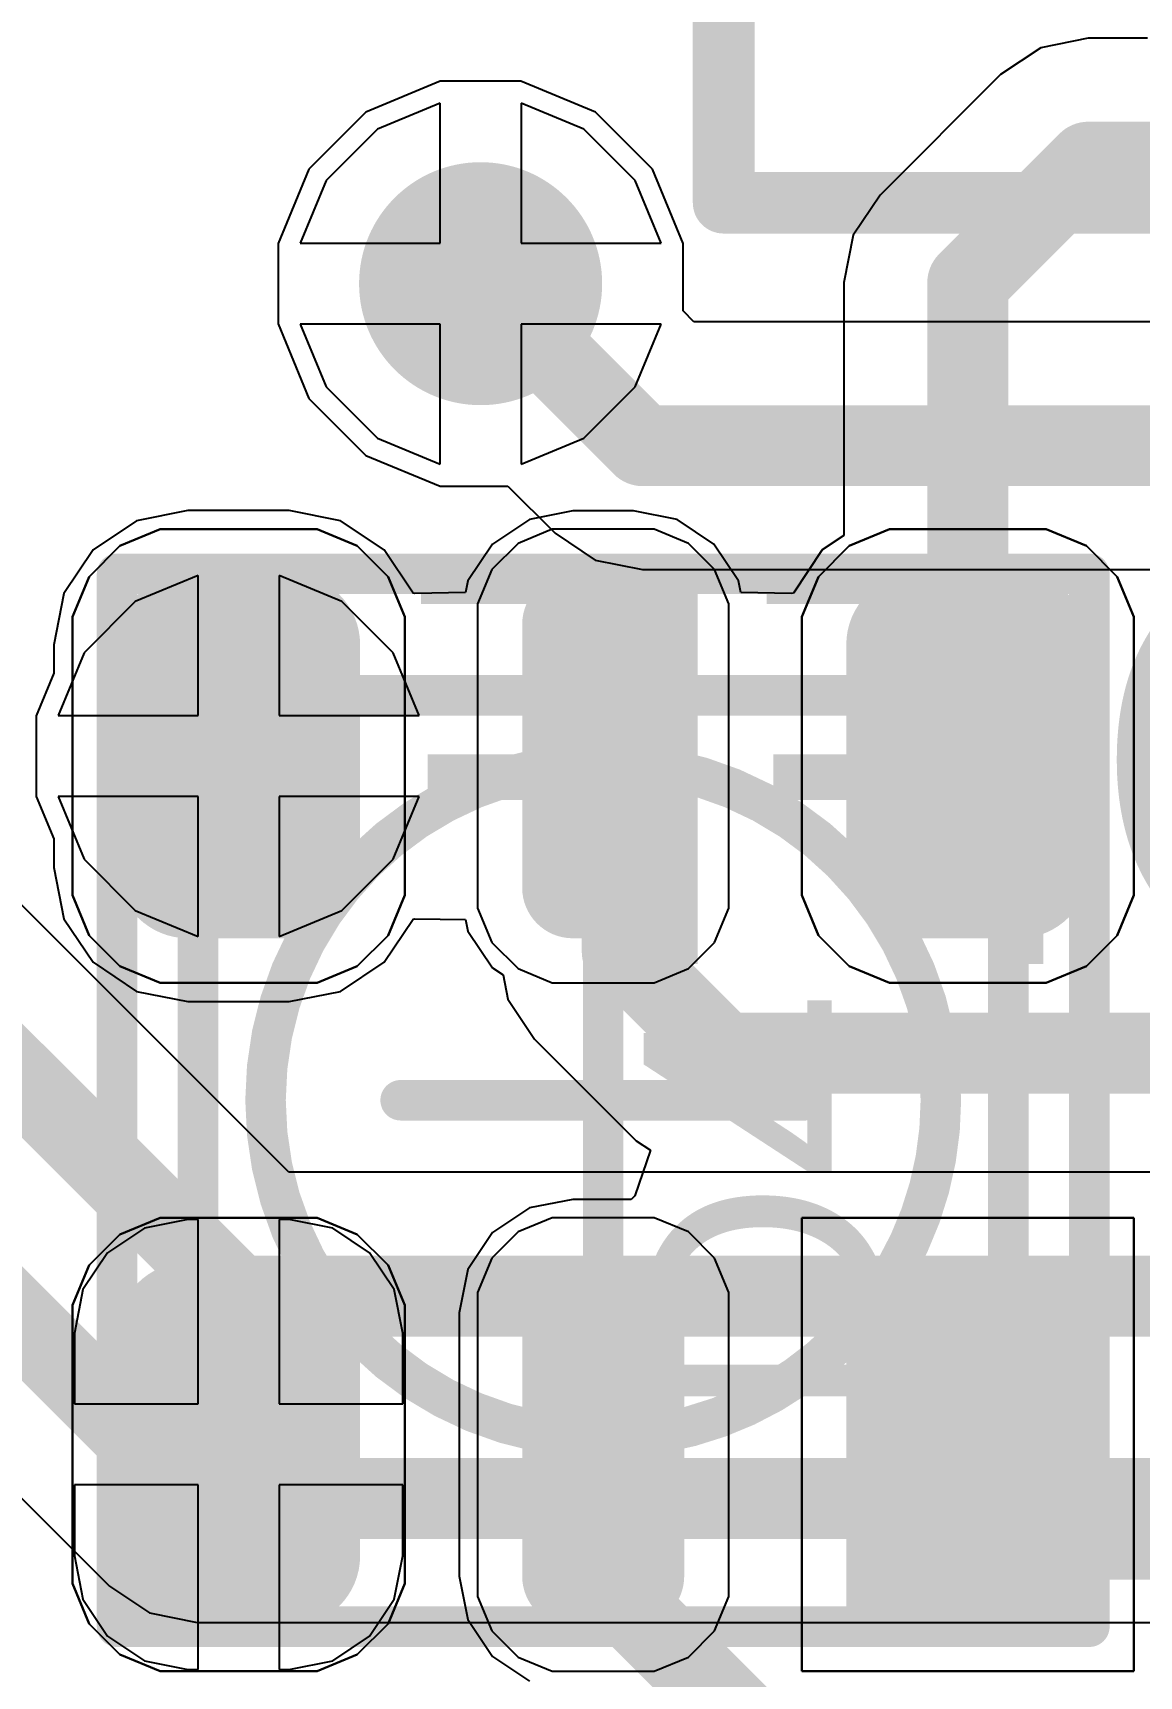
# Model space of a CAD drawing. Header units: inches. Extents: x -30 to 118, y 20 to 51.
# Drawn here: x 24.895 to 27.625, y 28.161 to 32.219 of the extents above; entities that cross this region are included whole.
import ezdxf

# ---------------------------------------------------------------- set-up
doc = ezdxf.new("R2010")
doc.units = ezdxf.units.IN
for name, color, linetype in [('Bottom Layer', 5, 'Continuous'), ('Bottom Overlay', 54, 'Continuous'), ('Mechanical 1', 6, 'Continuous'), ('Top Component Outline', 56, 'Continuous'), ('Top Courtyard', 56, 'Continuous'), ('Top Layer', 1, 'Continuous'), ('Top Overlay', 2, 'Continuous'), ('Top Paste', 8, 'Continuous'), ('Top Solder', 216, 'Continuous'), ('Via Holes', 16, 'Continuous')]:
    doc.layers.add(name, color=color, linetype=linetype)
doc.styles.add('Arial', font='', dxfattribs={"height": 0.2})
doc.styles.get('Arial').set_extended_font_data('Arial')

# ---------------------------------------------------------------- blocks, each defined once
blk = doc.blocks.new('APA_RGB_LED_2020_543')
at = {"layer": 'Top Layer'}
h = blk.add_hatch(color=1, dxfattribs=at)
edge = h.paths.add_edge_path()
edge.add_arc((-1.125, 1.025), 0.125, 90, 180)
edge.add_line((-1.25, 1.025), (-1.25, 0.775))
edge.add_arc((-1.125, 0.775), 0.125, 180, 270)
edge.add_line((-1.125, 0.65), (-0.575, 0.65))
edge.add_arc((-0.575, 0.775), 0.125, 270, 360)
edge.add_line((-0.45, 0.775), (-0.45, 1.025))
edge.add_arc((-0.575, 1.025), 0.125, 0, 90)
edge.add_line((-0.575, 1.15), (-1.125, 1.15))
h = blk.add_hatch(color=1, dxfattribs=at)
edge = h.paths.add_edge_path()
edge.add_arc((0.575, 1.025), 0.125, 90, 180)
edge.add_line((0.45, 1.025), (0.45, 0.775))
edge.add_arc((0.575, 0.775), 0.125, 180, 270)
edge.add_line((0.575, 0.65), (1.125, 0.65))
edge.add_arc((1.125, 0.775), 0.125, 270, 360)
edge.add_line((1.25, 0.775), (1.25, 1.025))
edge.add_arc((1.125, 1.025), 0.125, 0, 90)
edge.add_line((1.125, 1.15), (0.575, 1.15))
h = blk.add_hatch(color=1, dxfattribs=at)
edge = h.paths.add_edge_path()
edge.add_arc((-1.175, 0.075), 0.075, 90, 180)
edge.add_line((-1.25, 0.075), (-1.25, -0.075))
edge.add_arc((-1.175, -0.075), 0.075, 180, 270)
edge.add_line((-1.175, -0.15), (-0.525, -0.15))
edge.add_arc((-0.525, -0.075), 0.075, 270, 360)
edge.add_line((-0.45, -0.075), (-0.45, 0.075))
edge.add_arc((-0.525, 0.075), 0.075, 0, 90)
edge.add_line((-0.525, 0.15), (-1.175, 0.15))
h = blk.add_hatch(color=1, dxfattribs=at)
edge = h.paths.add_edge_path()
edge.add_arc((0.525, 0.075), 0.075, 90, 180)
edge.add_line((0.45, 0.075), (0.45, -0.075))
edge.add_arc((0.525, -0.075), 0.075, 180, 270)
edge.add_line((0.525, -0.15), (1.175, -0.15))
edge.add_arc((1.175, -0.075), 0.075, 270, 360)
edge.add_line((1.25, -0.075), (1.25, 0.075))
edge.add_arc((1.175, 0.075), 0.075, 0, 90)
edge.add_line((1.175, 0.15), (0.525, 0.15))
blk.add_hatch(color=1, dxfattribs=at).paths.add_polyline_path([(-1.25, -0.65), (-0.45, -0.65), (-0.45, -1.15), (-1.25, -1.15)])
h = blk.add_hatch(color=1, dxfattribs=at)
edge = h.paths.add_edge_path()
edge.add_arc((0.575, -0.775), 0.125, 90, 180)
edge.add_line((0.45, -0.775), (0.45, -1.025))
edge.add_arc((0.575, -1.025), 0.125, 180, 270)
edge.add_line((0.575, -1.15), (1.125, -1.15))
edge.add_arc((1.125, -1.025), 0.125, 270, 360)
edge.add_line((1.25, -1.025), (1.25, -0.775))
edge.add_arc((1.125, -0.775), 0.125, 0, 90)
edge.add_line((1.125, -0.65), (0.575, -0.65))
at = {"layer": 'Top Paste'}
h = blk.add_hatch(color=8, dxfattribs=at)
edge = h.paths.add_edge_path()
edge.add_arc((-1.125, 1.025), 0.125, 90, 180)
edge.add_line((-1.25, 1.025), (-1.25, 0.775))
edge.add_arc((-1.125, 0.775), 0.125, 180, 270)
edge.add_line((-1.125, 0.65), (-0.575, 0.65))
edge.add_arc((-0.575, 0.775), 0.125, 270, 360)
edge.add_line((-0.45, 0.775), (-0.45, 1.025))
edge.add_arc((-0.575, 1.025), 0.125, 0, 90)
edge.add_line((-0.575, 1.15), (-1.125, 1.15))
h = blk.add_hatch(color=8, dxfattribs=at)
edge = h.paths.add_edge_path()
edge.add_arc((0.575, 1.025), 0.125, 90, 180)
edge.add_line((0.45, 1.025), (0.45, 0.775))
edge.add_arc((0.575, 0.775), 0.125, 180, 270)
edge.add_line((0.575, 0.65), (1.125, 0.65))
edge.add_arc((1.125, 0.775), 0.125, 270, 360)
edge.add_line((1.25, 0.775), (1.25, 1.025))
edge.add_arc((1.125, 1.025), 0.125, 0, 90)
edge.add_line((1.125, 1.15), (0.575, 1.15))
h = blk.add_hatch(color=8, dxfattribs=at)
edge = h.paths.add_edge_path()
edge.add_arc((-1.175, 0.075), 0.075, 90, 180)
edge.add_line((-1.25, 0.075), (-1.25, -0.075))
edge.add_arc((-1.175, -0.075), 0.075, 180, 270)
edge.add_line((-1.175, -0.15), (-0.525, -0.15))
edge.add_arc((-0.525, -0.075), 0.075, 270, 360)
edge.add_line((-0.45, -0.075), (-0.45, 0.075))
edge.add_arc((-0.525, 0.075), 0.075, 0, 90)
edge.add_line((-0.525, 0.15), (-1.175, 0.15))
h = blk.add_hatch(color=8, dxfattribs=at)
edge = h.paths.add_edge_path()
edge.add_arc((0.525, 0.075), 0.075, 90, 180)
edge.add_line((0.45, 0.075), (0.45, -0.075))
edge.add_arc((0.525, -0.075), 0.075, 180, 270)
edge.add_line((0.525, -0.15), (1.175, -0.15))
edge.add_arc((1.175, -0.075), 0.075, 270, 360)
edge.add_line((1.25, -0.075), (1.25, 0.075))
edge.add_arc((1.175, 0.075), 0.075, 0, 90)
edge.add_line((1.175, 0.15), (0.525, 0.15))
blk.add_hatch(color=8, dxfattribs=at).paths.add_polyline_path([(-1.25, -0.65), (-0.45, -0.65), (-0.45, -1.15), (-1.25, -1.15)])
h = blk.add_hatch(color=8, dxfattribs=at)
edge = h.paths.add_edge_path()
edge.add_arc((0.575, -0.775), 0.125, 90, 180)
edge.add_line((0.45, -0.775), (0.45, -1.025))
edge.add_arc((0.575, -1.025), 0.125, 180, 270)
edge.add_line((0.575, -1.15), (1.125, -1.15))
edge.add_arc((1.125, -1.025), 0.125, 270, 360)
edge.add_line((1.25, -1.025), (1.25, -0.775))
edge.add_arc((1.125, -0.775), 0.125, 0, 90)
edge.add_line((1.125, -0.65), (0.575, -0.65))
at = {"layer": 'Top Solder'}
h = blk.add_hatch(color=216, dxfattribs=at)
edge = h.paths.add_edge_path()
edge.add_arc((-1.125, 1.025), 0.175, 90, 180)
edge.add_line((-1.3, 1.025), (-1.3, 0.775))
edge.add_arc((-1.125, 0.775), 0.175, 180, 270)
edge.add_line((-1.125, 0.6), (-0.575, 0.6))
edge.add_arc((-0.575, 0.775), 0.175, 270, 360)
edge.add_line((-0.4, 0.775), (-0.4, 1.025))
edge.add_arc((-0.575, 1.025), 0.175, 0, 90)
edge.add_line((-0.575, 1.2), (-1.125, 1.2))
h = blk.add_hatch(color=216, dxfattribs=at)
edge = h.paths.add_edge_path()
edge.add_arc((0.575, 1.025), 0.175, 90, 180)
edge.add_line((0.4, 1.025), (0.4, 0.775))
edge.add_arc((0.575, 0.775), 0.175, 180, 270)
edge.add_line((0.575, 0.6), (1.125, 0.6))
edge.add_arc((1.125, 0.775), 0.175, 270, 360)
edge.add_line((1.3, 0.775), (1.3, 1.025))
edge.add_arc((1.125, 1.025), 0.175, 0, 90)
edge.add_line((1.125, 1.2), (0.575, 1.2))
h = blk.add_hatch(color=216, dxfattribs=at)
edge = h.paths.add_edge_path()
edge.add_arc((-1.175, 0.075), 0.125, 90, 180)
edge.add_line((-1.3, 0.075), (-1.3, -0.075))
edge.add_arc((-1.175, -0.075), 0.125, 180, 270)
edge.add_line((-1.175, -0.2), (-0.525, -0.2))
edge.add_arc((-0.525, -0.075), 0.125, 270, 360)
edge.add_line((-0.4, -0.075), (-0.4, 0.075))
edge.add_arc((-0.525, 0.075), 0.125, 0, 90)
edge.add_line((-0.525, 0.2), (-1.175, 0.2))
h = blk.add_hatch(color=216, dxfattribs=at)
edge = h.paths.add_edge_path()
edge.add_arc((0.525, 0.075), 0.125, 90, 180)
edge.add_line((0.4, 0.075), (0.4, -0.075))
edge.add_arc((0.525, -0.075), 0.125, 180, 270)
edge.add_line((0.525, -0.2), (1.175, -0.2))
edge.add_arc((1.175, -0.075), 0.125, 270, 360)
edge.add_line((1.3, -0.075), (1.3, 0.075))
edge.add_arc((1.175, 0.075), 0.125, 0, 90)
edge.add_line((1.175, 0.2), (0.525, 0.2))
blk.add_hatch(color=216, dxfattribs=at).paths.add_polyline_path([(-1.3, -0.6), (-0.4, -0.6), (-0.4, -1.2), (-1.3, -1.2)])
h = blk.add_hatch(color=216, dxfattribs=at)
edge = h.paths.add_edge_path()
edge.add_arc((0.575, -0.775), 0.175, 90, 180)
edge.add_line((0.4, -0.775), (0.4, -1.025))
edge.add_arc((0.575, -1.025), 0.175, 180, 270)
edge.add_line((0.575, -1.2), (1.125, -1.2))
edge.add_arc((1.125, -1.025), 0.175, 270, 360)
edge.add_line((1.3, -1.025), (1.3, -0.775))
edge.add_arc((1.125, -0.775), 0.175, 0, 90)
edge.add_line((1.125, -0.6), (0.575, -0.6))
at = {"layer": 'Top Component Outline'}
for points in [[(-1, 1, 0.1, 0.1, 0), (-1, -1, 0.1, 0.1, 0)], [(-1, 1, 0.1, 0.1, 0), (1, 1, 0.1, 0.1, 0)], [(1, 1, 0.1, 0.1, 0), (1, -1, 0.1, 0.1, 0)], [(-1, -1, 0.1, 0.1, 0), (1, -1, 0.1, 0.1, 0)]]:
    blk.add_lwpolyline(points, format="xyseb", dxfattribs=at)
for points in [[(-1.025, 1, 0.05, 0.05, 1), (-0.975, 1, 0.05, 0.05, 1)], [(-1.025, 1, 0.05, 0.05, 1), (-0.975, 1, 0.05, 0.05, 1)], [(0.975, 1, 0.05, 0.05, 1), (1.025, 1, 0.05, 0.05, 1)], [(0.975, 1, 0.05, 0.05, 1), (1.025, 1, 0.05, 0.05, 1)], [(-1.025, -1, 0.05, 0.05, 1), (-0.975, -1, 0.05, 0.05, 1)], [(-1.025, -1, 0.05, 0.05, 1), (-0.975, -1, 0.05, 0.05, 1)], [(0.975, -1, 0.05, 0.05, 1), (1.025, -1, 0.05, 0.05, 1)], [(0.975, -1, 0.05, 0.05, 1), (1.025, -1, 0.05, 0.05, 1)]]:
    blk.add_lwpolyline(points, format="xyseb", close=True, dxfattribs=at)
at = {"layer": 'Top Courtyard'}
for points in [[(-1.3, 1.2, 0.1, 0.1, 0), (1.3, 1.2, 0.1, 0.1, 0)], [(-1.3, 1.2, 0.1, 0.1, 0), (-1.3, -1.2, 0.1, 0.1, 0)], [(1.3, 1.2, 0.1, 0.1, 0), (1.3, -1.2, 0.1, 0.1, 0)], [(0, 0.5, 0.1, 0.1, 0), (0, -0.5, 0.1, 0.1, 0)], [(-0.5, 0, 0.1, 0.1, 0), (0.5, 0, 0.1, 0.1, 0)], [(-1.3, -1.2, 0.1, 0.1, 0), (1.3, -1.2, 0.1, 0.1, 0)]]:
    blk.add_lwpolyline(points, format="xyseb", dxfattribs=at)
for points in [[(-1.325, 1.2, 0.05, 0.05, 1), (-1.275, 1.2, 0.05, 0.05, 1)], [(-1.325, 1.2, 0.05, 0.05, 1), (-1.275, 1.2, 0.05, 0.05, 1)], [(1.275, 1.2, 0.05, 0.05, 1), (1.325, 1.2, 0.05, 0.05, 1)], [(1.275, 1.2, 0.05, 0.05, 1), (1.325, 1.2, 0.05, 0.05, 1)], [(-0.025, 0.5, 0.05, 0.05, 1), (0.025, 0.5, 0.05, 0.05, 1)], [(-0.525, 0, 0.05, 0.05, 1), (-0.475, 0, 0.05, 0.05, 1)], [(0.475, 0, 0.05, 0.05, 1), (0.525, 0, 0.05, 0.05, 1)], [(-0.025, -0.5, 0.05, 0.05, 1), (0.025, -0.5, 0.05, 0.05, 1)], [(-1.325, -1.2, 0.05, 0.05, 1), (-1.275, -1.2, 0.05, 0.05, 1)], [(-1.325, -1.2, 0.05, 0.05, 1), (-1.275, -1.2, 0.05, 0.05, 1)], [(1.275, -1.2, 0.05, 0.05, 1), (1.325, -1.2, 0.05, 0.05, 1)], [(1.275, -1.2, 0.05, 0.05, 1), (1.325, -1.2, 0.05, 0.05, 1)]]:
    blk.add_lwpolyline(points, format="xyseb", close=True, dxfattribs=at)
at = {"layer": 'Top Overlay'}
for p, q in [((-1.2929, 1.2689), (-1.1937, 1.31)), ((-1.1937, 1.31), (-1.14, 1.31)), ((-1.14, 1.31), (-1.14, 1.31)), ((-1.14, 1.31), (-0.56, 1.31)), ((-0.56, 1.31), (-0.5063, 1.31)), ((-0.5063, 1.31), (-0.4071, 1.2689)), ((0.4071, 1.2689), (0.5063, 1.31)), ((0.5063, 1.31), (0.56, 1.31)), ((0.56, 1.31), (0.56, 1.31)), ((0.56, 1.31), (1.14, 1.31)), ((1.14, 1.31), (1.1937, 1.31)), ((1.1937, 1.31), (1.2929, 1.2689)), ((-1.3689, 1.1929), (-1.2929, 1.2689)), ((-0.4071, 1.2689), (-0.3311, 1.1929)), ((0.3311, 1.1929), (0.4071, 1.2689)), ((1.2929, 1.2689), (1.3689, 1.1929)), ((-1.41, 1.0937), (-1.3689, 1.1929)), ((-0.3311, 1.1929), (-0.29, 1.0937)), ((0.29, 1.0937), (0.3311, 1.1929)), ((1.3689, 1.1929), (1.41, 1.0937)), ((-1.41, 1.04), (-1.41, 1.0937)), ((-0.29, 1.0937), (-0.29, 1.04)), ((0.29, 1.04), (0.29, 1.0937)), ((1.41, 1.0937), (1.41, 1.04)), ((-1.41, 0.76), (-1.41, 1.04)), ((-0.29, 1.04), (-0.29, 1.04)), ((-0.29, 1.04), (-0.29, 0.76)), ((0.29, 0.76), (0.29, 1.04)), ((1.41, 1.04), (1.41, 1.04)), ((1.41, 1.04), (1.41, 0.76)), ((-1.41, 0.76), (-1.41, 0.76)), ((-1.41, 0.7063), (-1.41, 0.76)), ((-0.29, 0.76), (-0.29, 0.7063)), ((0.29, 0.76), (0.29, 0.76)), ((0.29, 0.7063), (0.29, 0.76)), ((1.41, 0.76), (1.41, 0.7063)), ((-1.3689, 0.6071), (-1.41, 0.7063)), ((-0.29, 0.7063), (-0.3311, 0.6071)), ((0.3311, 0.6071), (0.29, 0.7063)), ((1.41, 0.7063), (1.3689, 0.6071)), ((-1.2929, 0.5311), (-1.3689, 0.6071)), ((-0.3311, 0.6071), (-0.4071, 0.5311)), ((0.4071, 0.5311), (0.3311, 0.6071)), ((1.3689, 0.6071), (1.2929, 0.5311)), ((-1.1937, 0.49), (-1.2929, 0.5311)), ((-0.4071, 0.5311), (-0.5063, 0.49)), ((0.5063, 0.49), (0.4071, 0.5311)), ((1.2929, 0.5311), (1.1937, 0.49)), ((-1.14, 0.49), (-1.1937, 0.49)), ((-0.56, 0.49), (-1.14, 0.49)), ((-0.5063, 0.49), (-0.56, 0.49)), ((-0.56, 0.49), (-0.56, 0.49)), ((0.56, 0.49), (0.5063, 0.49)), ((1.14, 0.49), (0.56, 0.49)), ((1.1937, 0.49), (1.14, 0.49)), ((1.14, 0.49), (1.14, 0.49)), ((-1.2258, 0.31), (-1.3103, 0.275)), ((-1.18, 0.31), (-1.2258, 0.31)), ((-0.52, 0.31), (-1.18, 0.31)), ((-0.4743, 0.31), (-0.52, 0.31)), ((-0.52, 0.31), (-0.52, 0.31)), ((-0.3897, 0.275), (-0.4743, 0.31)), ((0.4742, 0.31), (0.3897, 0.275)), ((0.52, 0.31), (0.4742, 0.31)), ((1.18, 0.31), (0.52, 0.31)), ((1.2258, 0.31), (1.18, 0.31)), ((1.18, 0.31), (1.18, 0.31)), ((1.3103, 0.275), (1.2258, 0.31)), ((-1.3103, 0.275), (-1.375, 0.2103)), ((-0.325, 0.2103), (-0.3897, 0.275)), ((0.3897, 0.275), (0.325, 0.2103)), ((1.375, 0.2103), (1.3103, 0.275)), ((-1.375, 0.2103), (-1.41, 0.1258)), ((-0.29, 0.1258), (-0.325, 0.2103)), ((0.325, 0.2103), (0.29, 0.1258)), ((1.41, 0.1258), (1.375, 0.2103)), ((-1.41, 0.1258), (-1.41, 0.08)), ((-0.29, 0.08), (-0.29, 0.1258)), ((0.29, 0.1258), (0.29, 0.08)), ((1.41, 0.08), (1.41, 0.1258)), ((-1.41, 0.08), (-1.41, -0.08)), ((-1.41, 0.08), (-1.41, 0.08)), ((-0.29, -0.08), (-0.29, 0.08)), ((0.29, 0.08), (0.29, -0.08)), ((0.29, 0.08), (0.29, 0.08)), ((1.41, -0.08), (1.41, 0.08)), ((-1.41, -0.08), (-1.41, -0.1257)), ((-0.29, -0.1257), (-0.29, -0.08)), ((-0.29, -0.08), (-0.29, -0.08)), ((0.29, -0.08), (0.29, -0.1257)), ((1.41, -0.1257), (1.41, -0.08)), ((1.41, -0.08), (1.41, -0.08)), ((-1.41, -0.1257), (-1.375, -0.2103)), ((-0.325, -0.2103), (-0.29, -0.1257)), ((0.29, -0.1257), (0.325, -0.2103)), ((1.375, -0.2103), (1.41, -0.1257)), ((-1.375, -0.2103), (-1.3103, -0.275)), ((-0.3897, -0.275), (-0.325, -0.2103)), ((0.325, -0.2103), (0.3897, -0.275)), ((1.3103, -0.275), (1.375, -0.2103)), ((-1.3103, -0.275), (-1.2258, -0.31)), ((-0.4743, -0.31), (-0.3897, -0.275)), ((0.3897, -0.275), (0.4742, -0.31)), ((1.2258, -0.31), (1.3103, -0.275)), ((-1.2258, -0.31), (-1.18, -0.31)), ((-1.18, -0.31), (-1.18, -0.31)), ((-1.18, -0.31), (-0.52, -0.31)), ((-0.52, -0.31), (-0.4743, -0.31)), ((0.4742, -0.31), (0.52, -0.31)), ((0.52, -0.31), (0.52, -0.31)), ((0.52, -0.31), (1.18, -0.31)), ((1.18, -0.31), (1.2258, -0.31)), ((-1.41, -1.31), (-1.41, -0.49)), ((-1.41, -0.49), (-0.29, -0.49)), ((-0.29, -0.49), (-0.29, -1.31)), ((0.4071, -0.5311), (0.5063, -0.49)), ((0.5063, -0.49), (0.56, -0.49)), ((0.56, -0.49), (0.56, -0.49)), ((0.56, -0.49), (1.14, -0.49)), ((1.14, -0.49), (1.1937, -0.49)), ((1.1937, -0.49), (1.2929, -0.5311)), ((0.3311, -0.6071), (0.4071, -0.5311)), ((1.2929, -0.5311), (1.3689, -0.6071)), ((0.29, -0.7063), (0.3311, -0.6071)), ((1.3689, -0.6071), (1.41, -0.7063)), ((0.29, -0.76), (0.29, -0.7063)), ((1.41, -0.7063), (1.41, -0.76)), ((0.29, -1.04), (0.29, -0.76)), ((1.41, -0.76), (1.41, -0.76)), ((1.41, -0.76), (1.41, -1.04)), ((0.29, -1.04), (0.29, -1.04)), ((0.29, -1.0937), (0.29, -1.04)), ((1.41, -1.04), (1.41, -1.0937)), ((0.3311, -1.1929), (0.29, -1.0937)), ((1.41, -1.0937), (1.3689, -1.1929)), ((0.4071, -1.2689), (0.3311, -1.1929)), ((1.3689, -1.1929), (1.2929, -1.2689)), ((0.5063, -1.31), (0.4071, -1.2689)), ((1.2929, -1.2689), (1.1937, -1.31)), ((-0.29, -1.31), (-1.41, -1.31)), ((0.56, -1.31), (0.5063, -1.31)), ((1.14, -1.31), (0.56, -1.31)), ((1.1937, -1.31), (1.14, -1.31)), ((1.14, -1.31), (1.14, -1.31))]:
    blk.add_line(p, q, dxfattribs=at)
at = {"layer": 'Top Courtyard', "style": 'Arial'}
blk.add_text('D4', height=0.6, dxfattribs=at).set_placement((-0.8, -0.7))
blk = doc.blocks.new('JS102011SAQN_B_603')
at = {"layer": 'Bottom Overlay'}
for points in [[(4.5, 1.8, 0.1524, 0.1524, 0), (-4.5, 1.8, 0.1524, 0.1524, 0)], [(4.5, 1.8, 0.1524, 0.1524, 0), (4.5, -1.8, 0.1524, 0.1524, 0)]]:
    blk.add_lwpolyline(points, format="xyseb", dxfattribs=at)
blk.add_lwpolyline([(4.4619, 1.8, 0.0762, 0.0762, 1), (4.5381, 1.8, 0.0762, 0.0762, 1)], format="xyseb", close=True, dxfattribs=at)
blk.add_lwpolyline([(4.4619, 1.8, 0.0762, 0.0762, 1), (4.5381, 1.8, 0.0762, 0.0762, 1)], format="xyseb", close=True, dxfattribs=at)

msp = doc.modelspace()

# ---------------------------------------------------------------- hatches: boundary and pattern name
at = {"layer": 'Bottom Layer'}
h = msp.add_hatch(color=5, dxfattribs=at)
edge = h.paths.add_edge_path()
edge.add_arc((26, 31.6), 0.3, 0, 360)
h = msp.add_hatch(color=5, dxfattribs=at)
edge = h.paths.add_edge_path()
edge.add_arc((25.4026, 30.4335), 0.3, 0, 360)
at = {"layer": 'Top Layer'}
h = msp.add_hatch(color=1, dxfattribs=at)
edge = h.paths.add_edge_path()
edge.add_arc((26, 31.6), 0.3, 0, 360)
h = msp.add_hatch(color=1, dxfattribs=at)
edge = h.paths.add_edge_path()
edge.add_arc((25.4026, 30.4335), 0.3, 0, 360)
at = {"layer": 'Via Holes'}
h = msp.add_hatch(color=7, dxfattribs=at)
edge = h.paths.add_edge_path()
edge.add_arc((26, 31.6), 0.15, 0, 360)
h = msp.add_hatch(color=7, dxfattribs=at)
edge = h.paths.add_edge_path()
edge.add_arc((25.4026, 30.4335), 0.15, 0, 360)

# ---------------------------------------------------------------- linework, layer by layer
at = {"layer": 'Bottom Layer'}
for p, q in [((25.9005, 32.1), (25.7168, 32.0239)), ((26.0995, 32.1), (25.9005, 32.1)), ((26.2832, 32.0239), (26.0995, 32.1)), ((25.7168, 32.0239), (25.5761, 31.8832)), ((26.4239, 31.8832), (26.2832, 32.0239)), ((25.5761, 31.8832), (25.5, 31.6995)), ((26.5, 31.6995), (26.4239, 31.8832)), ((25.5, 31.6995), (25.5, 31.5005)), ((26.5, 31.5326), (26.5, 31.6995)), ((26.5267, 31.5059), (26.5, 31.5326)), ((25.5, 31.5005), (25.5761, 31.3168)), ((27.6988, 31.5059), (26.5267, 31.5059)), ((25.5761, 31.3168), (25.7168, 31.1761)), ((25.7168, 31.1761), (25.9005, 31.1)), ((25.9005, 31.1), (26.0674, 31.1)), ((26.0674, 31.1), (26.1837, 30.9837)), ((26.1837, 30.9837), (26.1837, 30.9837)), ((26.1837, 30.9837), (26.2829, 30.9174)), ((26.2829, 30.9174), (26.4, 30.8941)), ((26.4, 30.8941), (27.6988, 30.8941)), ((25.3026, 30.8791), (25.1477, 30.815)), ((25.3026, 30.5335), (25.3026, 30.8791)), ((25.6575, 30.815), (25.5026, 30.8791)), ((25.5026, 30.8791), (25.5026, 30.5335)), ((25.1477, 30.815), (25.0211, 30.6884)), ((25.7841, 30.6884), (25.6575, 30.815)), ((25.0211, 30.6884), (24.9569, 30.5335)), ((25.8482, 30.5335), (25.7841, 30.6884)), ((25.5267, 29.4059), (24.3059, 30.6267)), ((24.9569, 30.5335), (25.3026, 30.5335)), ((25.5026, 30.5335), (25.8482, 30.5335)), ((25.3026, 30.3335), (24.9569, 30.3335)), ((24.9569, 30.3335), (25.0211, 30.1786)), ((25.3026, 29.9878), (25.3026, 30.3335)), ((25.8482, 30.3335), (25.5026, 30.3335)), ((25.5026, 30.3335), (25.5026, 29.9878)), ((25.7841, 30.1786), (25.8482, 30.3335)), ((25.0211, 30.1786), (25.1477, 30.052)), ((25.6575, 30.052), (25.7841, 30.1786)), ((23.3837, 30.0837), (25.0837, 28.3837)), ((25.1477, 30.052), (25.3026, 29.9878)), ((25.5026, 29.9878), (25.6575, 30.052)), ((38.3, 29.4059), (25.5267, 29.4059)), ((25.0837, 28.3837), (25.0837, 28.3837)), ((25.0837, 28.3837), (25.1829, 28.3174)), ((25.1829, 28.3174), (25.3, 28.2941)), ((25.3, 28.2941), (37.9733, 28.2941))]:
    msp.add_line(p, q, dxfattribs=at)
for points in [[(26, 31.6, 0.2, 0.2, 0), (26.4, 31.2, 0.2, 0.2, 0)], [(26.4, 31.2, 0.2, 0.2, 0), (28.1, 31.2, 0.2, 0.2, 0)], [(24, 30.5, 0.2, 0.2, 0), (25.4, 29.1, 0.2, 0.2, 0)], [(23.6, 30.3, 0.2, 0.2, 0), (25.3, 28.6, 0.2, 0.2, 0)], [(25.4, 29.1, 0.2, 0.2, 0), (38.3, 29.1, 0.2, 0.2, 0)], [(25.3, 28.6, 0.2, 0.2, 0), (38.1, 28.6, 0.2, 0.2, 0)]]:
    msp.add_lwpolyline(points, format="xyseb", dxfattribs=at)
for points in [[(25.95, 31.6, 0.1, 0.1, 1), (26.05, 31.6, 0.1, 0.1, 1)], [(26.35, 31.2, 0.1, 0.1, 1), (26.45, 31.2, 0.1, 0.1, 1)], [(26.35, 31.2, 0.1, 0.1, 1), (26.45, 31.2, 0.1, 0.1, 1)], [(25.35, 29.1, 0.1, 0.1, 1), (25.45, 29.1, 0.1, 0.1, 1)], [(25.35, 29.1, 0.1, 0.1, 1), (25.45, 29.1, 0.1, 0.1, 1)], [(25.25, 28.6, 0.1, 0.1, 1), (25.35, 28.6, 0.1, 0.1, 1)], [(25.25, 28.6, 0.1, 0.1, 1), (25.35, 28.6, 0.1, 0.1, 1)]]:
    msp.add_lwpolyline(points, format="xyseb", close=True, dxfattribs=at)
at = {"layer": 'Mechanical 1'}
for points in [[(25.7132, 30.1728, 0.1, 0.1, -0.198911), (26.3026, 30.417, 0.1, 0.1, 0)], [(26.3026, 30.417, 0.1, 0.1, -0.198912), (26.892, 30.1728, 0.1, 0.1, 0)], [(25.4691, 29.5835, 0.1, 0.1, -0.198911), (25.7132, 30.1728, 0.1, 0.1, 0)], [(26.892, 30.1728, 0.1, 0.1, -0.198912), (27.1361, 29.5835, 0.1, 0.1, 0)], [(25.7132, 28.9941, 0.1, 0.1, -0.198912), (25.4691, 29.5835, 0.1, 0.1, 0)], [(27.1361, 29.5835, 0.1, 0.1, -0.198913), (26.892, 28.9941, 0.1, 0.1, 0)], [(26.3026, 28.75, 0.1, 0.1, -0.198912), (25.7132, 28.9941, 0.1, 0.1, 0)], [(26.892, 28.9941, 0.1, 0.1, -0.198913), (26.3026, 28.75, 0.1, 0.1, 0)]]:
    msp.add_lwpolyline(points, format="xyseb", dxfattribs=at)
for points in [[(26.2776, 30.417, 0.05, 0.05, 1), (26.3276, 30.417, 0.05, 0.05, 1)], [(26.2776, 30.417, 0.05, 0.05, 1), (26.3276, 30.417, 0.05, 0.05, 1)], [(25.6882, 30.1728, 0.05, 0.05, 1), (25.7382, 30.1728, 0.05, 0.05, 1)], [(25.6882, 30.1728, 0.05, 0.05, 1), (25.7382, 30.1728, 0.05, 0.05, 1)], [(26.867, 30.1728, 0.05, 0.05, 1), (26.917, 30.1728, 0.05, 0.05, 1)], [(26.867, 30.1728, 0.05, 0.05, 1), (26.917, 30.1728, 0.05, 0.05, 1)], [(25.4441, 29.5835, 0.05, 0.05, 1), (25.4941, 29.5835, 0.05, 0.05, 1)], [(25.4441, 29.5835, 0.05, 0.05, 1), (25.4941, 29.5835, 0.05, 0.05, 1)], [(27.1111, 29.5835, 0.05, 0.05, 1), (27.1611, 29.5835, 0.05, 0.05, 1)], [(27.1111, 29.5835, 0.05, 0.05, 1), (27.1611, 29.5835, 0.05, 0.05, 1)], [(25.6882, 28.9941, 0.05, 0.05, 1), (25.7382, 28.9941, 0.05, 0.05, 1)], [(25.6882, 28.9941, 0.05, 0.05, 1), (25.7382, 28.9941, 0.05, 0.05, 1)], [(26.867, 28.9941, 0.05, 0.05, 1), (26.917, 28.9941, 0.05, 0.05, 1)], [(26.867, 28.9941, 0.05, 0.05, 1), (26.917, 28.9941, 0.05, 0.05, 1)], [(26.2776, 28.75, 0.05, 0.05, 1), (26.3276, 28.75, 0.05, 0.05, 1)], [(26.2776, 28.75, 0.05, 0.05, 1), (26.3276, 28.75, 0.05, 0.05, 1)]]:
    msp.add_lwpolyline(points, format="xyseb", close=True, dxfattribs=at)
at = {"layer": 'Top Layer'}
for p, q in [((27.3829, 32.1826), (27.2837, 32.1163)), ((27.5, 32.2059), (27.3829, 32.1826)), ((27.6461, 32.2059), (27.5, 32.2059)), ((27.5, 32.2059), (27.5, 32.2059)), ((27.2837, 32.1163), (26.9863, 31.8189)), ((27.2837, 32.1163), (27.2837, 32.1163)), ((25.9, 32.0457), (25.7451, 31.9815)), ((25.9, 31.7), (25.9, 32.0457)), ((26.2549, 31.9815), (26.1, 32.0457)), ((26.1, 32.0457), (26.1, 31.7)), ((25.7451, 31.9815), (25.6185, 31.8549)), ((26.3815, 31.8549), (26.2549, 31.9815)), ((25.6185, 31.8549), (25.5543, 31.7)), ((26.4457, 31.7), (26.3815, 31.8549)), ((26.9863, 31.8189), (26.92, 31.7196)), ((25.5543, 31.7), (25.9, 31.7)), ((26.1, 31.7), (26.4457, 31.7)), ((26.92, 31.7196), (26.8967, 31.6026)), ((26.8967, 31.6026), (26.8967, 31.6026)), ((26.8967, 31.6026), (26.8967, 30.9785)), ((25.9, 31.5), (25.5543, 31.5)), ((25.5543, 31.5), (25.6185, 31.3451)), ((25.9, 31.1543), (25.9, 31.5)), ((26.4457, 31.5), (26.1, 31.5)), ((26.1, 31.5), (26.1, 31.1543)), ((26.3815, 31.3451), (26.4457, 31.5)), ((25.6185, 31.3451), (25.7451, 31.2185)), ((26.2549, 31.2185), (26.3815, 31.3451)), ((25.7451, 31.2185), (25.9, 31.1543)), ((26.1, 31.1543), (26.2549, 31.2185)), ((25.1508, 31.0146), (25.0433, 30.9428)), ((25.2776, 31.0398), (25.1508, 31.0146)), ((25.5276, 31.0398), (25.2776, 31.0398)), ((25.6544, 31.0146), (25.5276, 31.0398)), ((25.7619, 30.9428), (25.6544, 31.0146)), ((26.1203, 31.0175), (26.0293, 30.9567)), ((26.2276, 31.0389), (26.1203, 31.0175)), ((26.3776, 31.0389), (26.2276, 31.0389)), ((26.4849, 31.0175), (26.3776, 31.0389)), ((26.5758, 30.9567), (26.4849, 31.0175)), ((26.8967, 30.9785), (26.8433, 30.9428)), ((25.0433, 30.9428), (24.9714, 30.8353)), ((25.8332, 30.8361), (25.7619, 30.9428)), ((26.0293, 30.9567), (25.9685, 30.8658)), ((26.6366, 30.8658), (26.5758, 30.9567)), ((26.8433, 30.9428), (26.772, 30.8361)), ((25.9685, 30.8658), (25.9628, 30.8371)), ((26.6423, 30.8371), (26.6366, 30.8658)), ((24.9714, 30.8353), (24.9462, 30.7085)), ((25.8373, 30.8353), (25.8332, 30.8361)), ((25.9628, 30.8371), (25.8373, 30.8353)), ((26.7678, 30.8353), (26.6423, 30.8371)), ((26.772, 30.8361), (26.7678, 30.8353)), ((24.9462, 30.7085), (24.9462, 30.6383)), ((24.9462, 30.6383), (24.9026, 30.5329)), ((24.9026, 30.5329), (24.9026, 30.334)), ((24.9026, 30.334), (24.9462, 30.2287)), ((24.9462, 30.2287), (24.9462, 30.1585)), ((24.9462, 30.1585), (24.9714, 30.0317)), ((24.9714, 30.0317), (25.0433, 29.9242)), ((25.7619, 29.9242), (25.8332, 30.0308)), ((25.8332, 30.0308), (25.8373, 30.0316)), ((25.8373, 30.0316), (25.9628, 30.0298)), ((25.9628, 30.0298), (25.9685, 30.0012)), ((25.9685, 30.0012), (26.0293, 29.9102)), ((25.0433, 29.9242), (25.1508, 29.8523)), ((25.6544, 29.8523), (25.7619, 29.9242)), ((26.0293, 29.9102), (26.0553, 29.8929)), ((26.0553, 29.8929), (26.0671, 29.8332)), ((25.1508, 29.8523), (25.2776, 29.8271)), ((25.2776, 29.8271), (25.5276, 29.8271)), ((25.5276, 29.8271), (25.6544, 29.8523)), ((26.0671, 29.8332), (26.1334, 29.734)), ((26.1334, 29.734), (26.3837, 29.4837)), ((26.3837, 29.4837), (26.3837, 29.4837)), ((26.3837, 29.4837), (26.4191, 29.4601)), ((26.4191, 29.4601), (26.3805, 29.3473)), ((26.3805, 29.3473), (26.3719, 29.3388)), ((26.1203, 29.3175), (26.0293, 29.2567)), ((26.2276, 29.3388), (26.1203, 29.3175)), ((26.3719, 29.3388), (26.2276, 29.3388)), ((25.1703, 29.2675), (25.0793, 29.2067)), ((25.2776, 29.2888), (25.1703, 29.2675)), ((25.3026, 29.2888), (25.2776, 29.2888)), ((25.3026, 28.8335), (25.3026, 29.2888)), ((25.5276, 29.2888), (25.5026, 29.2888)), ((25.5026, 29.2888), (25.5026, 28.8335)), ((25.6349, 29.2675), (25.5276, 29.2888)), ((25.7258, 29.2067), (25.6349, 29.2675)), ((26.0293, 29.2567), (25.9685, 29.1658)), ((25.0793, 29.2067), (25.0185, 29.1158)), ((25.7866, 29.1158), (25.7258, 29.2067)), ((25.9685, 29.1658), (25.9472, 29.0585)), ((25.0185, 29.1158), (24.9972, 29.0085)), ((25.808, 29.0085), (25.7866, 29.1158)), ((25.9472, 29.0585), (25.9472, 28.4085)), ((24.9972, 29.0085), (24.9972, 28.8335)), ((25.808, 28.8335), (25.808, 29.0085)), ((24.9972, 28.8335), (25.3026, 28.8335)), ((25.5026, 28.8335), (25.808, 28.8335)), ((25.3026, 28.6335), (24.9972, 28.6335)), ((24.9972, 28.6335), (24.9972, 28.4585)), ((25.3026, 28.1781), (25.3026, 28.6335)), ((25.808, 28.6335), (25.5026, 28.6335)), ((25.5026, 28.6335), (25.5026, 28.1781)), ((25.808, 28.4585), (25.808, 28.6335)), ((24.9972, 28.4585), (25.0185, 28.3512)), ((25.7866, 28.3512), (25.808, 28.4585)), ((25.9472, 28.4085), (25.9685, 28.3012)), ((25.0185, 28.3512), (25.0793, 28.2602)), ((25.7258, 28.2602), (25.7866, 28.3512)), ((25.9685, 28.3012), (26.0293, 28.2102)), ((25.0793, 28.2602), (25.1703, 28.1994)), ((25.6349, 28.1994), (25.7258, 28.2602)), ((26.0293, 28.2102), (26.1203, 28.1494)), ((25.1703, 28.1994), (25.2776, 28.1781)), ((25.2776, 28.1781), (25.3026, 28.1781)), ((25.5026, 28.1781), (25.5276, 28.1781)), ((25.5276, 28.1781), (25.6349, 28.1994))]:
    msp.add_line(p, q, dxfattribs=at)
for points in [[(27.2026, 31.6026, 0.2, 0.2, 0), (27.5, 31.9, 0.2, 0.2, 0)], [(27.5, 31.9, 0.2, 0.2, 0), (29.4, 31.9, 0.2, 0.2, 0)], [(27.2026, 30.4335, 0.2, 0.2, 0), (27.2026, 31.6026, 0.2, 0.2, 0)], [(26.3026, 30.4335, 0.2, 0.2, 0), (26.3497, 30.3863, 0.2, 0.2, 0)], [(26.3497, 29.9503, 0.2, 0.2, 0), (26.3497, 30.3863, 0.2, 0.2, 0)], [(26.3497, 29.9503, 0.2, 0.2, 0), (26.6, 29.7, 0.2, 0.2, 0)], [(26.6, 29.7, 0.2, 0.2, 0), (28.1, 29.7, 0.2, 0.2, 0)], [(26.3026, 28.7335, 0.2, 0.2, 0), (26.3526, 28.6835, 0.2, 0.2, 0)], [(27.2026, 28.6481, 0.2, 0.2, 0), (27.2026, 28.7335, 0.2, 0.2, 0)], [(26.3526, 28.3474, 0.2, 0.2, 0), (26.3526, 28.6835, 0.2, 0.2, 0)], [(27.2026, 28.6481, 0.2, 0.2, 0), (27.3507, 28.5, 0.2, 0.2, 0)], [(27.3507, 28.5, 0.2, 0.2, 0), (28.2, 28.5, 0.2, 0.2, 0)], [(26.3526, 28.3474, 0.2, 0.2, 0), (27.1, 27.6, 0.2, 0.2, 0)]]:
    msp.add_lwpolyline(points, format="xyseb", dxfattribs=at)
for points in [[(27.45, 31.9, 0.1, 0.1, 1), (27.55, 31.9, 0.1, 0.1, 1)], [(27.45, 31.9, 0.1, 0.1, 1), (27.55, 31.9, 0.1, 0.1, 1)], [(27.1526, 31.6026, 0.1, 0.1, 1), (27.2526, 31.6026, 0.1, 0.1, 1)], [(27.1526, 31.6026, 0.1, 0.1, 1), (27.2526, 31.6026, 0.1, 0.1, 1)], [(26.2526, 30.4335, 0.1, 0.1, 1), (26.3526, 30.4335, 0.1, 0.1, 1)], [(27.1526, 30.4335, 0.1, 0.1, 1), (27.2526, 30.4335, 0.1, 0.1, 1)], [(26.2997, 30.3863, 0.1, 0.1, 1), (26.3997, 30.3863, 0.1, 0.1, 1)], [(26.2997, 30.3863, 0.1, 0.1, 1), (26.3997, 30.3863, 0.1, 0.1, 1)], [(26.2997, 29.9503, 0.1, 0.1, 1), (26.3997, 29.9503, 0.1, 0.1, 1)], [(26.2997, 29.9503, 0.1, 0.1, 1), (26.3997, 29.9503, 0.1, 0.1, 1)], [(26.55, 29.7, 0.1, 0.1, 1), (26.65, 29.7, 0.1, 0.1, 1)], [(26.55, 29.7, 0.1, 0.1, 1), (26.65, 29.7, 0.1, 0.1, 1)], [(26.2526, 28.7335, 0.1, 0.1, 1), (26.3526, 28.7335, 0.1, 0.1, 1)], [(27.1526, 28.7335, 0.1, 0.1, 1), (27.2526, 28.7335, 0.1, 0.1, 1)], [(26.3026, 28.6835, 0.1, 0.1, 1), (26.4026, 28.6835, 0.1, 0.1, 1)], [(26.3026, 28.6835, 0.1, 0.1, 1), (26.4026, 28.6835, 0.1, 0.1, 1)], [(27.1526, 28.6481, 0.1, 0.1, 1), (27.2526, 28.6481, 0.1, 0.1, 1)], [(27.1526, 28.6481, 0.1, 0.1, 1), (27.2526, 28.6481, 0.1, 0.1, 1)], [(27.3007, 28.5, 0.1, 0.1, 1), (27.4007, 28.5, 0.1, 0.1, 1)], [(27.3007, 28.5, 0.1, 0.1, 1), (27.4007, 28.5, 0.1, 0.1, 1)], [(26.3026, 28.3474, 0.1, 0.1, 1), (26.4026, 28.3474, 0.1, 0.1, 1)], [(26.3026, 28.3474, 0.1, 0.1, 1), (26.4026, 28.3474, 0.1, 0.1, 1)]]:
    msp.add_lwpolyline(points, format="xyseb", close=True, dxfattribs=at)
at = {"layer": 'Top Overlay'}
for p, q in [((25.2089, 30.9935), (25.1096, 30.9524)), ((25.5963, 30.9935), (25.2089, 30.9935)), ((25.6955, 30.9524), (25.5963, 30.9935)), ((26.1768, 30.9935), (26.0923, 30.9584)), ((26.4283, 30.9935), (26.1768, 30.9935)), ((26.5129, 30.9584), (26.4283, 30.9935)), ((27.0089, 30.9935), (26.9096, 30.9524)), ((27.3963, 30.9935), (27.0089, 30.9935)), ((27.4955, 30.9524), (27.3963, 30.9935)), ((25.1096, 30.9524), (25.0337, 30.8764)), ((25.7715, 30.8764), (25.6955, 30.9524)), ((26.0923, 30.9584), (26.0276, 30.8938)), ((26.5776, 30.8938), (26.5129, 30.9584)), ((26.9096, 30.9524), (26.8337, 30.8764)), ((27.5715, 30.8764), (27.4955, 30.9524)), ((26.0276, 30.8938), (25.9926, 30.8092)), ((26.6126, 30.8092), (26.5776, 30.8938)), ((25.0337, 30.8764), (24.9926, 30.7772)), ((25.8126, 30.7772), (25.7715, 30.8764)), ((26.8337, 30.8764), (26.7926, 30.7772)), ((27.6126, 30.7772), (27.5715, 30.8764)), ((25.9926, 30.8092), (25.9926, 30.7635)), ((26.6126, 30.7635), (26.6126, 30.8092)), ((24.9926, 30.7772), (24.9926, 30.7235)), ((25.8126, 30.7235), (25.8126, 30.7772)), ((25.9926, 30.7635), (25.9926, 30.1035)), ((26.6126, 30.1035), (26.6126, 30.7635)), ((26.7926, 30.7772), (26.7926, 30.7235)), ((27.6126, 30.7235), (27.6126, 30.7772)), ((24.9926, 30.7235), (24.9926, 30.1435)), ((25.8126, 30.1435), (25.8126, 30.7235)), ((26.7926, 30.7235), (26.7926, 30.1435)), ((27.6126, 30.1435), (27.6126, 30.7235)), ((24.9926, 30.1435), (24.9926, 30.0898)), ((25.8126, 30.0898), (25.8126, 30.1435)), ((26.7926, 30.1435), (26.7926, 30.0898)), ((27.6126, 30.0898), (27.6126, 30.1435)), ((24.9926, 30.0898), (25.0337, 29.9905)), ((25.7715, 29.9905), (25.8126, 30.0898)), ((25.9926, 30.1035), (25.9926, 30.0577)), ((26.6126, 30.0577), (26.6126, 30.1035)), ((26.7926, 30.0898), (26.8337, 29.9905)), ((27.5715, 29.9905), (27.6126, 30.0898)), ((25.9926, 30.0577), (26.0276, 29.9732)), ((26.5776, 29.9732), (26.6126, 30.0577)), ((25.0337, 29.9905), (25.1096, 29.9146)), ((25.6955, 29.9146), (25.7715, 29.9905)), ((26.8337, 29.9905), (26.9096, 29.9146)), ((27.4955, 29.9146), (27.5715, 29.9905)), ((26.0276, 29.9732), (26.0923, 29.9085)), ((26.5129, 29.9085), (26.5776, 29.9732)), ((25.1096, 29.9146), (25.2089, 29.8735)), ((25.5963, 29.8735), (25.6955, 29.9146)), ((26.0923, 29.9085), (26.1768, 29.8735)), ((26.4283, 29.8735), (26.5129, 29.9085)), ((26.9096, 29.9146), (27.0089, 29.8735)), ((27.3963, 29.8735), (27.4955, 29.9146)), ((25.2089, 29.8735), (25.5963, 29.8735)), ((26.1768, 29.8735), (26.4283, 29.8735)), ((27.0089, 29.8735), (27.3963, 29.8735)), ((25.2089, 29.2935), (25.1096, 29.2524)), ((25.5963, 29.2935), (25.2089, 29.2935)), ((25.6955, 29.2524), (25.5963, 29.2935)), ((26.0923, 29.2584), (26.0276, 29.1937)), ((26.1768, 29.2935), (26.0923, 29.2584)), ((26.4283, 29.2935), (26.1768, 29.2935)), ((26.5129, 29.2584), (26.4283, 29.2935)), ((26.5776, 29.1937), (26.5129, 29.2584)), ((27.6126, 29.2935), (26.7926, 29.2935)), ((26.7926, 29.2935), (26.7926, 28.1735)), ((27.6126, 28.1735), (27.6126, 29.2935)), ((25.1096, 29.2524), (25.0337, 29.1764)), ((25.7715, 29.1764), (25.6955, 29.2524)), ((26.0276, 29.1937), (25.9926, 29.1092)), ((26.6126, 29.1092), (26.5776, 29.1937)), ((25.0337, 29.1764), (24.9926, 29.0772)), ((25.8126, 29.0772), (25.7715, 29.1764)), ((25.9926, 29.1092), (25.9926, 29.0635)), ((26.6126, 29.0635), (26.6126, 29.1092)), ((24.9926, 29.0772), (24.9926, 29.0235)), ((25.8126, 29.0235), (25.8126, 29.0772)), ((25.9926, 29.0635), (25.9926, 28.4035)), ((26.6126, 28.4035), (26.6126, 29.0635)), ((24.9926, 29.0235), (24.9926, 28.4435)), ((25.8126, 28.4435), (25.8126, 29.0235)), ((24.9926, 28.4435), (24.9926, 28.3898)), ((25.8126, 28.3898), (25.8126, 28.4435)), ((24.9926, 28.3898), (25.0337, 28.2905)), ((25.7715, 28.2905), (25.8126, 28.3898)), ((25.9926, 28.4035), (25.9926, 28.3577)), ((26.6126, 28.3577), (26.6126, 28.4035)), ((25.9926, 28.3577), (26.0276, 28.2732)), ((26.5776, 28.2732), (26.6126, 28.3577)), ((25.0337, 28.2905), (25.1096, 28.2146)), ((25.6955, 28.2146), (25.7715, 28.2905)), ((26.0276, 28.2732), (26.0923, 28.2085)), ((26.5129, 28.2085), (26.5776, 28.2732)), ((25.1096, 28.2146), (25.2089, 28.1735)), ((25.5963, 28.1735), (25.6955, 28.2146)), ((26.0923, 28.2085), (26.1768, 28.1735)), ((26.4283, 28.1735), (26.5129, 28.2085)), ((25.2089, 28.1735), (25.5963, 28.1735)), ((26.1768, 28.1735), (26.4283, 28.1735)), ((26.7926, 28.1735), (27.6126, 28.1735))]:
    msp.add_line(p, q, dxfattribs=at)

# ---------------------------------------------------------------- block references
for name, p, rotation in [('JS102011SAQN_B_603', (31.1, 33.6), 180), ('APA_RGB_LED_2020_543', (26.3026, 29.5835), 90)]:
    msp.add_blockref(name, p, dxfattribs=dict(rotation=rotation))

# ---------------------------------------------------------------- texts
at = {"layer": 'Bottom Overlay', "style": 'Arial', "text_generation_flag": 2}
msp.add_text('OFF', height=1, rotation=360, dxfattribs=at).set_placement((28.59, 29.92))

doc.saveas('drawing.dxf')
